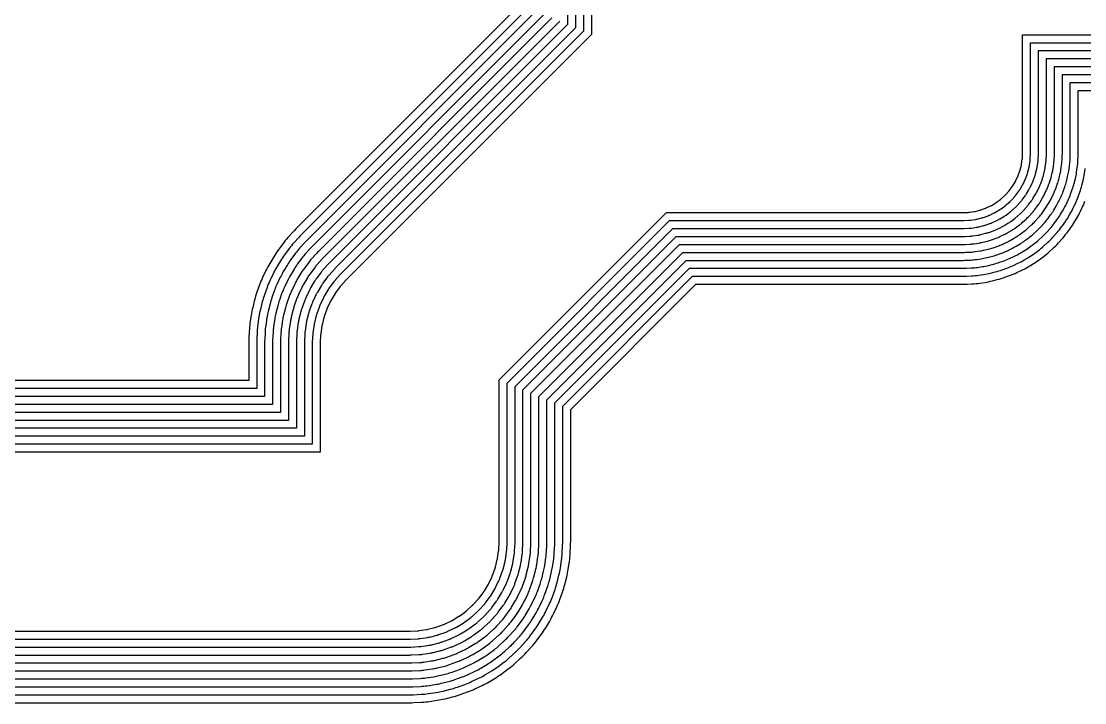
# Model space of a CAD drawing. Header units: metres. Extents: x 1.4 to 44.2, y 0.1 to 33.9.
# Drawn here: x 12.07 to 17.42, y 0.21 to 3.64 of the extents above; entities that cross this region are included whole.
import ezdxf

# ---------------------------------------------------------------- set-up
doc = ezdxf.new("R2010")
doc.units = ezdxf.units.M

msp = doc.modelspace()

# ---------------------------------------------------------------- linework, layer by layer
for points in [[(14.94, 4.4733), (14.94, 3.5767), (13.7067, 2.3434), (13.7058, 2.3425), (13.705, 2.3416), (13.6786, 2.3125), (13.6778, 2.3116), (13.677, 2.3106), (13.6762, 2.3097), (13.6755, 2.3087), (13.6521, 2.2771), (13.6514, 2.2761), (13.6507, 2.2751), (13.65, 2.2741), (13.6494, 2.2731), (13.6292, 2.2394), (13.6286, 2.2383), (13.628, 2.2372), (13.6274, 2.2361), (13.6269, 2.235), (13.6101, 2.1995), (13.6096, 2.1984), (13.6091, 2.1973), (13.6086, 2.1962), (13.6082, 2.195), (13.595, 2.158), (13.5946, 2.1569), (13.5942, 2.1557), (13.5939, 2.1545), (13.5935, 2.1533), (13.584, 2.1152), (13.5837, 2.114), (13.5835, 2.1128), (13.5832, 2.1116), (13.583, 2.1104), (13.5773, 2.0716), (13.5771, 2.0704), (13.577, 2.0691), (13.5769, 2.0679), (13.5768, 2.0667), (13.5749, 2.0275), (13.5748, 2.0262), (13.5748, 2.025), (13.5748, 1.4752), (7.2115, 1.4752)], [(14.9, 4.4568), (14.9, 3.5933), (13.6784, 2.3716), (13.6768, 2.3701), (13.6753, 2.3684), (13.649, 2.3393), (13.6475, 2.3377), (13.6461, 2.336), (13.6447, 2.3343), (13.6434, 2.3325), (13.62, 2.301), (13.6187, 2.2992), (13.6174, 2.2974), (13.6162, 2.2955), (13.6151, 2.2936), (13.5949, 2.2599), (13.5938, 2.258), (13.5927, 2.2561), (13.5917, 2.2541), (13.5907, 2.2521), (13.5739, 2.2166), (13.573, 2.2146), (13.5721, 2.2126), (13.5713, 2.2106), (13.5705, 2.2085), (13.5573, 2.1715), (13.5566, 2.1694), (13.5559, 2.1673), (13.5553, 2.1652), (13.5547, 2.1631), (13.5452, 2.125), (13.5447, 2.1228), (13.5442, 2.1206), (13.5438, 2.1185), (13.5435, 2.1163), (13.5377, 2.0774), (13.5374, 2.0753), (13.5372, 2.0731), (13.537, 2.0709), (13.5368, 2.0687), (13.5349, 2.0294), (13.5348, 2.0272), (13.5348, 2.025), (13.5348, 1.5152), (7.2281, 1.5152)], [(14.86, 4.4402), (14.86, 3.6098), (13.6501, 2.3999), (13.6479, 2.3976), (13.6457, 2.3953), (13.6193, 2.3662), (13.6172, 2.3638), (13.6152, 2.3614), (13.6132, 2.3589), (13.6112, 2.3563), (13.5878, 2.3248), (13.586, 2.3222), (13.5842, 2.3196), (13.5824, 2.3169), (13.5808, 2.3142), (13.5606, 2.2805), (13.559, 2.2777), (13.5574, 2.2749), (13.5559, 2.2721), (13.5545, 2.2692), (13.5378, 2.2337), (13.5364, 2.2308), (13.5352, 2.2279), (13.534, 2.2249), (13.5329, 2.222), (13.5196, 2.185), (13.5186, 2.182), (13.5176, 2.1789), (13.5168, 2.1759), (13.5159, 2.1728), (13.5064, 2.1347), (13.5057, 2.1316), (13.505, 2.1284), (13.5044, 2.1253), (13.5039, 2.1222), (13.4981, 2.0833), (13.4977, 2.0802), (13.4974, 2.077), (13.4971, 2.0738), (13.4969, 2.0706), (13.495, 2.0314), (13.4949, 2.0282), (13.4948, 2.025), (13.4948, 1.5552), (7.2446, 1.5552)], [(14.82, 4.4236), (14.82, 3.6264), (13.6218, 2.4282), (13.6189, 2.4252), (13.6161, 2.4222), (13.5897, 2.3931), (13.5869, 2.3899), (13.5842, 2.3867), (13.5816, 2.3835), (13.5791, 2.3802), (13.5557, 2.3486), (13.5533, 2.3452), (13.5509, 2.3418), (13.5486, 2.3383), (13.5464, 2.3347), (13.5263, 2.3011), (13.5242, 2.2975), (13.5221, 2.2938), (13.5202, 2.2901), (13.5184, 2.2863), (13.5016, 2.2508), (13.4999, 2.2471), (13.4982, 2.2432), (13.4967, 2.2393), (13.4952, 2.2354), (13.482, 2.1985), (13.4806, 2.1945), (13.4794, 2.1905), (13.4782, 2.1865), (13.4771, 2.1825), (13.4676, 2.1444), (13.4666, 2.1403), (13.4658, 2.1363), (13.465, 2.1322), (13.4643, 2.128), (13.4586, 2.0892), (13.458, 2.085), (13.4576, 2.0809), (13.4572, 2.0767), (13.4569, 2.0726), (13.455, 2.0334), (13.4549, 2.0292), (13.4548, 2.025), (13.4548, 1.5952), (7.2612, 1.5952)], [(14.62, 3.7092), (13.4804, 2.5696), (13.4741, 2.5631), (13.4679, 2.5565), (13.4415, 2.5274), (13.4355, 2.5206), (13.4296, 2.5136), (13.424, 2.5065), (13.4185, 2.4993), (13.3951, 2.4678), (13.3898, 2.4604), (13.3846, 2.4529), (13.3797, 2.4453), (13.3749, 2.4376), (13.3547, 2.4039), (13.3501, 2.396), (13.3458, 2.3881), (13.3416, 2.38), (13.3376, 2.3719), (13.3208, 2.3364), (13.317, 2.3281), (13.3134, 2.3198), (13.3101, 2.3113), (13.3069, 2.3028), (13.2937, 2.2658), (13.2907, 2.2572), (13.288, 2.2486), (13.2854, 2.2399), (13.2831, 2.2311), (13.2736, 2.193), (13.2715, 2.1842), (13.2696, 2.1753), (13.2679, 2.1663), (13.2665, 2.1574), (13.2607, 2.1185), (13.2595, 2.1095), (13.2585, 2.1005), (13.2577, 2.0915), (13.2572, 2.0824), (13.2553, 2.0432), (13.2549, 2.0341), (13.2548, 2.025), (13.2548, 1.7952), (7.344, 1.7952)], [(14.58, 3.7258), (13.4521, 2.5979), (13.4451, 2.5907), (13.4382, 2.5833), (13.4119, 2.5542), (13.4052, 2.5467), (13.3987, 2.539), (13.3924, 2.5311), (13.3863, 2.5231), (13.3629, 2.4916), (13.357, 2.4834), (13.3514, 2.4751), (13.3459, 2.4667), (13.3406, 2.4581), (13.3204, 2.4244), (13.3153, 2.4158), (13.3105, 2.4069), (13.3058, 2.398), (13.3014, 2.389), (13.2846, 2.3535), (13.2804, 2.3443), (13.2765, 2.3351), (13.2727, 2.3257), (13.2692, 2.3163), (13.256, 2.2793), (13.2527, 2.2698), (13.2497, 2.2602), (13.2469, 2.2505), (13.2443, 2.2408), (13.2348, 2.2027), (13.2325, 2.1929), (13.2304, 2.1831), (13.2285, 2.1732), (13.2269, 2.1632), (13.2212, 2.1244), (13.2198, 2.1144), (13.2187, 2.1044), (13.2179, 2.0944), (13.2172, 2.0844), (13.2153, 2.0451), (13.2149, 2.0351), (13.2148, 2.025), (13.2148, 1.8352), (7.3606, 1.8352)], [(14.78, 3.643), (13.5935, 2.4565), (13.5899, 2.4528), (13.5864, 2.449), (13.5601, 2.4199), (13.5566, 2.4161), (13.5533, 2.4121), (13.5501, 2.4081), (13.547, 2.404), (13.5236, 2.3724), (13.5206, 2.3683), (13.5176, 2.364), (13.5148, 2.3597), (13.5121, 2.3553), (13.4919, 2.3216), (13.4893, 2.3172), (13.4869, 2.3127), (13.4845, 2.3081), (13.4822, 2.3035), (13.4654, 2.2679), (13.4633, 2.2633), (13.4613, 2.2585), (13.4593, 2.2537), (13.4576, 2.2489), (13.4443, 2.2119), (13.4426, 2.2071), (13.4411, 2.2021), (13.4397, 2.1972), (13.4383, 2.1922), (13.4288, 2.1541), (13.4276, 2.1491), (13.4265, 2.1441), (13.4256, 2.139), (13.4248, 2.1339), (13.419, 2.0951), (13.4183, 2.0899), (13.4178, 2.0848), (13.4173, 2.0797), (13.417, 2.0745), (13.4151, 2.0353), (13.4149, 2.0302), (13.4148, 2.025), (13.4148, 1.6352), (7.2778, 1.6352)], [(14.74, 3.6595), (13.5653, 2.4848), (13.561, 2.4804), (13.5568, 2.4759), (13.5304, 2.4468), (13.5264, 2.4422), (13.5224, 2.4375), (13.5186, 2.4327), (13.5149, 2.4278), (13.4915, 2.3963), (13.4879, 2.3913), (13.4844, 2.3862), (13.481, 2.3811), (13.4778, 2.3759), (13.4576, 2.3422), (13.4545, 2.3369), (13.4516, 2.3315), (13.4488, 2.3261), (13.4461, 2.3206), (13.4293, 2.2851), (13.4267, 2.2795), (13.4243, 2.2738), (13.422, 2.2681), (13.4199, 2.2624), (13.4067, 2.2254), (13.4047, 2.2196), (13.4028, 2.2138), (13.4011, 2.2079), (13.3995, 2.2019), (13.39, 2.1638), (13.3886, 2.1579), (13.3873, 2.1519), (13.3862, 2.1458), (13.3852, 2.1398), (13.3794, 2.1009), (13.3786, 2.0948), (13.3779, 2.0887), (13.3774, 2.0826), (13.377, 2.0765), (13.3751, 2.0373), (13.3749, 2.0311), (13.3748, 2.025), (13.3748, 1.6752), (7.2943, 1.6752)], [(14.7, 3.6761), (13.537, 2.5131), (13.532, 2.508), (13.5272, 2.5027), (13.5008, 2.4736), (13.4961, 2.4683), (13.4915, 2.4629), (13.487, 2.4573), (13.4827, 2.4516), (13.4593, 2.4201), (13.4552, 2.4143), (13.4511, 2.4085), (13.4473, 2.4025), (13.4435, 2.3964), (13.4233, 2.3628), (13.4197, 2.3566), (13.4163, 2.3504), (13.413, 2.3441), (13.4099, 2.3377), (13.3931, 2.3022), (13.3902, 2.2957), (13.3874, 2.2891), (13.3847, 2.2825), (13.3822, 2.2759), (13.369, 2.2389), (13.3667, 2.2322), (13.3645, 2.2254), (13.3625, 2.2185), (13.3607, 2.2116), (13.3512, 2.1736), (13.3495, 2.1666), (13.3481, 2.1597), (13.3468, 2.1527), (13.3456, 2.1456), (13.3399, 2.1068), (13.3389, 2.0997), (13.3381, 2.0927), (13.3375, 2.0856), (13.3371, 2.0785), (13.3352, 2.0392), (13.3349, 2.0321), (13.3348, 2.025), (13.3348, 1.7152), (7.3109, 1.7152)], [(14.66, 3.6927), (13.5087, 2.5413), (13.503, 2.5355), (13.4975, 2.5296), (13.4711, 2.5005), (13.4658, 2.4944), (13.4606, 2.4882), (13.4555, 2.4819), (13.4506, 2.4755), (13.4272, 2.4439), (13.4225, 2.4374), (13.4179, 2.4307), (13.4135, 2.4239), (13.4092, 2.417), (13.389, 2.3833), (13.3849, 2.3763), (13.381, 2.3692), (13.3773, 2.362), (13.3738, 2.3548), (13.357, 2.3193), (13.3536, 2.3119), (13.3504, 2.3044), (13.3474, 2.2969), (13.3446, 2.2893), (13.3313, 2.2524), (13.3287, 2.2447), (13.3263, 2.237), (13.324, 2.2292), (13.3219, 2.2214), (13.3124, 2.1833), (13.3105, 2.1754), (13.3088, 2.1675), (13.3074, 2.1595), (13.3061, 2.1515), (13.3003, 2.1127), (13.2992, 2.1046), (13.2983, 2.0966), (13.2976, 2.0885), (13.2971, 2.0804), (13.2952, 2.0412), (13.2949, 2.0331), (13.2948, 2.025), (13.2948, 1.7552), (7.3275, 1.7552)], [(7.025, 0.5748), (14.025, 0.5748), (14.0262, 0.5748), (14.0275, 0.5749), (14.0667, 0.5768), (14.0679, 0.5769), (14.0691, 0.577), (14.0704, 0.5771), (14.0716, 0.5773), (14.1104, 0.583), (14.1116, 0.5832), (14.1128, 0.5835), (14.114, 0.5837), (14.1152, 0.584), (14.1533, 0.5935), (14.1545, 0.5939), (14.1557, 0.5942), (14.1569, 0.5946), (14.158, 0.595), (14.195, 0.6082), (14.1962, 0.6086), (14.1973, 0.6091), (14.1984, 0.6096), (14.1995, 0.6101), (14.235, 0.6269), (14.2361, 0.6274), (14.2372, 0.628), (14.2383, 0.6286), (14.2394, 0.6292), (14.2731, 0.6494), (14.2741, 0.65), (14.2751, 0.6507), (14.2761, 0.6514), (14.2771, 0.6521), (14.3087, 0.6755), (14.3097, 0.6762), (14.3106, 0.677), (14.3116, 0.6778), (14.3125, 0.6786), (14.3416, 0.705), (14.3425, 0.7058), (14.3434, 0.7067), (14.3442, 0.7076), (14.345, 0.7085), (14.3714, 0.7376), (14.3722, 0.7385), (14.373, 0.7394), (14.3738, 0.7404), (14.3745, 0.7413), (14.3979, 0.7729), (14.3986, 0.7739), (14.3993, 0.7749), (14.4, 0.7759), (14.4007, 0.777), (14.4208, 0.8107), (14.4215, 0.8117), (14.4221, 0.8128), (14.4226, 0.8139), (14.4232, 0.815), (14.4399, 0.8505), (14.4405, 0.8516), (14.4409, 0.8527), (14.4414, 0.8539), (14.4418, 0.855), (14.4551, 0.892), (14.4555, 0.8932), (14.4558, 0.8943), (14.4562, 0.8955), (14.4565, 0.8967), (14.466, 0.9348), (14.4663, 0.936), (14.4666, 0.9372), (14.4668, 0.9384), (14.467, 0.9396), (14.4727, 0.9784), (14.4729, 0.9797), (14.473, 0.9809), (14.4731, 0.9821), (14.4732, 0.9833), (14.4752, 1.0226), (14.4752, 1.0238), (14.4752, 1.025), (14.4752, 1.8385), (15.3167, 2.68), (16.81, 2.68), (16.8112, 2.68), (16.8125, 2.6801), (16.837, 2.6813), (16.8382, 2.6814), (16.8394, 2.6815), (16.8406, 2.6816), (16.8419, 2.6818), (16.8661, 2.6854), (16.8673, 2.6856), (16.8685, 2.6858), (16.8697, 2.686), (16.8709, 2.6863), (16.8947, 2.6923), (16.8959, 2.6926), (16.8971, 2.6929), (16.8983, 2.6933), (16.8994, 2.6937), (16.9225, 2.702), (16.9237, 2.7024), (16.9248, 2.7028), (16.9259, 2.7033), (16.9271, 2.7038), (16.9492, 2.7143), (16.9503, 2.7149), (16.9514, 2.7154), (16.9525, 2.716), (16.9536, 2.7166), (16.9746, 2.7293), (16.9757, 2.7299), (16.9767, 2.7306), (16.9777, 2.7313), (16.9787, 2.732), (16.9984, 2.7466), (16.9994, 2.7473), (17.0003, 2.7481), (17.0013, 2.7489), (17.0022, 2.7497), (17.0204, 2.7662), (17.0213, 2.767), (17.0221, 2.7679), (17.023, 2.7688), (17.0238, 2.7697), (17.0403, 2.7878), (17.0411, 2.7888), (17.0419, 2.7897), (17.0427, 2.7907), (17.0434, 2.7916), (17.058, 2.8113), (17.0588, 2.8123), (17.0595, 2.8133), (17.0601, 2.8144), (17.0608, 2.8154), (17.0734, 2.8365), (17.074, 2.8375), (17.0746, 2.8386), (17.0752, 2.8397), (17.0757, 2.8408), (17.0862, 2.863), (17.0867, 2.8641), (17.0872, 2.8652), (17.0876, 2.8663), (17.0881, 2.8675), (17.0963, 2.8906), (17.0967, 2.8918), (17.0971, 2.8929), (17.0974, 2.8941), (17.0977, 2.8953), (17.1037, 2.9191), (17.104, 2.9203), (17.1042, 2.9215), (17.1045, 2.9227), (17.1047, 2.9239), (17.1083, 2.9482), (17.1084, 2.9494), (17.1086, 2.9506), (17.1087, 2.9518), (17.1087, 2.9531), (17.11, 2.9776), (17.11, 2.9788), (17.11, 2.98), (17.11, 3.5748), (19.68, 3.5748)], [(7.025, 0.5348), (14.025, 0.5348), (14.0272, 0.5348), (14.0294, 0.5349), (14.0687, 0.5368), (14.0709, 0.537), (14.0731, 0.5372), (14.0753, 0.5374), (14.0774, 0.5377), (14.1163, 0.5435), (14.1185, 0.5438), (14.1206, 0.5442), (14.1228, 0.5447), (14.125, 0.5452), (14.1631, 0.5547), (14.1652, 0.5553), (14.1673, 0.5559), (14.1694, 0.5566), (14.1715, 0.5573), (14.2085, 0.5705), (14.2106, 0.5713), (14.2126, 0.5721), (14.2146, 0.573), (14.2166, 0.5739), (14.2521, 0.5907), (14.2541, 0.5917), (14.2561, 0.5927), (14.258, 0.5938), (14.2599, 0.5949), (14.2936, 0.6151), (14.2955, 0.6162), (14.2974, 0.6174), (14.2992, 0.6187), (14.301, 0.62), (14.3325, 0.6434), (14.3343, 0.6447), (14.336, 0.6461), (14.3377, 0.6475), (14.3393, 0.649), (14.3684, 0.6753), (14.3701, 0.6768), (14.3716, 0.6784), (14.3732, 0.68), (14.3747, 0.6816), (14.4011, 0.7107), (14.4025, 0.7123), (14.4039, 0.714), (14.4053, 0.7158), (14.4067, 0.7175), (14.4301, 0.7491), (14.4313, 0.7509), (14.4326, 0.7527), (14.4338, 0.7545), (14.435, 0.7564), (14.4552, 0.7901), (14.4563, 0.792), (14.4573, 0.7939), (14.4583, 0.7959), (14.4593, 0.7979), (14.4761, 0.8334), (14.477, 0.8354), (14.4779, 0.8374), (14.4787, 0.8395), (14.4795, 0.8415), (14.4927, 0.8785), (14.4934, 0.8806), (14.4941, 0.8827), (14.4947, 0.8848), (14.4953, 0.887), (14.5048, 0.9251), (14.5053, 0.9272), (14.5058, 0.9294), (14.5062, 0.9316), (14.5065, 0.9337), (14.5123, 0.9726), (14.5126, 0.9748), (14.5129, 0.977), (14.513, 0.9792), (14.5132, 0.9814), (14.5151, 1.0206), (14.5152, 1.0228), (14.5152, 1.025), (14.5152, 1.822), (15.3333, 2.64), (16.81, 2.64), (16.8122, 2.64), (16.8144, 2.6401), (16.8389, 2.6413), (16.8411, 2.6415), (16.8433, 2.6416), (16.8455, 2.6419), (16.8477, 2.6422), (16.872, 2.6458), (16.8742, 2.6461), (16.8763, 2.6465), (16.8785, 2.647), (16.8807, 2.6475), (16.9045, 2.6535), (16.9066, 2.654), (16.9087, 2.6547), (16.9108, 2.6553), (16.9129, 2.656), (16.936, 2.6643), (16.9381, 2.6651), (16.9401, 2.6659), (16.9422, 2.6668), (16.9442, 2.6677), (16.9663, 2.6782), (16.9683, 2.6791), (16.9703, 2.6802), (16.9722, 2.6812), (16.9741, 2.6823), (16.9952, 2.6949), (16.9971, 2.6961), (16.9989, 2.6973), (17.0007, 2.6986), (17.0025, 2.6999), (17.0222, 2.7145), (17.024, 2.7158), (17.0257, 2.7172), (17.0274, 2.7186), (17.0291, 2.7201), (17.0472, 2.7366), (17.0488, 2.7381), (17.0504, 2.7396), (17.052, 2.7412), (17.0535, 2.7428), (17.07, 2.761), (17.0714, 2.7626), (17.0728, 2.7643), (17.0742, 2.766), (17.0756, 2.7678), (17.0902, 2.7875), (17.0915, 2.7893), (17.0927, 2.7911), (17.0939, 2.793), (17.0951, 2.7949), (17.1077, 2.8159), (17.1088, 2.8178), (17.1099, 2.8197), (17.1109, 2.8217), (17.1119, 2.8237), (17.1223, 2.8459), (17.1233, 2.8479), (17.1241, 2.8499), (17.125, 2.852), (17.1257, 2.854), (17.134, 2.8771), (17.1347, 2.8792), (17.1354, 2.8813), (17.136, 2.8834), (17.1366, 2.8856), (17.1425, 2.9094), (17.143, 2.9115), (17.1435, 2.9137), (17.1439, 2.9159), (17.1442, 2.918), (17.1478, 2.9423), (17.1481, 2.9445), (17.1484, 2.9467), (17.1486, 2.9489), (17.1487, 2.9511), (17.1499, 2.9756), (17.15, 2.9778), (17.15, 2.98), (17.15, 3.5348), (19.64, 3.5348)], [(7.025, 0.4948), (14.025, 0.4948), (14.0282, 0.4949), (14.0314, 0.495), (14.0706, 0.4969), (14.0738, 0.4971), (14.077, 0.4974), (14.0802, 0.4977), (14.0833, 0.4981), (14.1222, 0.5039), (14.1253, 0.5044), (14.1284, 0.505), (14.1316, 0.5057), (14.1347, 0.5064), (14.1728, 0.5159), (14.1759, 0.5168), (14.1789, 0.5176), (14.182, 0.5186), (14.185, 0.5196), (14.222, 0.5329), (14.2249, 0.534), (14.2279, 0.5352), (14.2308, 0.5364), (14.2337, 0.5378), (14.2692, 0.5545), (14.2721, 0.5559), (14.2749, 0.5574), (14.2777, 0.559), (14.2805, 0.5606), (14.3142, 0.5808), (14.3169, 0.5824), (14.3196, 0.5842), (14.3222, 0.586), (14.3248, 0.5878), (14.3563, 0.6112), (14.3589, 0.6132), (14.3614, 0.6152), (14.3638, 0.6172), (14.3662, 0.6193), (14.3953, 0.6457), (14.3976, 0.6479), (14.3999, 0.6501), (14.4021, 0.6524), (14.4043, 0.6547), (14.4307, 0.6838), (14.4328, 0.6862), (14.4349, 0.6887), (14.4369, 0.6911), (14.4388, 0.6937), (14.4622, 0.7252), (14.4641, 0.7278), (14.4659, 0.7304), (14.4676, 0.7331), (14.4693, 0.7358), (14.4895, 0.7695), (14.4911, 0.7723), (14.4926, 0.7751), (14.4941, 0.7779), (14.4955, 0.7808), (14.5123, 0.8163), (14.5136, 0.8192), (14.5149, 0.8221), (14.516, 0.8251), (14.5171, 0.8281), (14.5304, 0.865), (14.5314, 0.8681), (14.5324, 0.8711), (14.5333, 0.8742), (14.5341, 0.8773), (14.5436, 0.9153), (14.5444, 0.9185), (14.545, 0.9216), (14.5456, 0.9247), (14.5461, 0.9279), (14.5519, 0.9667), (14.5523, 0.9699), (14.5527, 0.973), (14.5529, 0.9762), (14.5531, 0.9794), (14.5551, 1.0186), (14.5552, 1.0218), (14.5552, 1.025), (14.5552, 1.8054), (15.3498, 2.6), (16.81, 2.6), (16.8132, 2.6001), (16.8164, 2.6002), (16.8409, 2.6014), (16.8441, 2.6016), (16.8473, 2.6018), (16.8504, 2.6022), (16.8536, 2.6026), (16.8779, 2.6062), (16.881, 2.6067), (16.8841, 2.6073), (16.8873, 2.608), (16.8904, 2.6087), (16.9142, 2.6147), (16.9173, 2.6155), (16.9203, 2.6164), (16.9234, 2.6173), (16.9264, 2.6184), (16.9495, 2.6266), (16.9525, 2.6278), (16.9554, 2.6289), (16.9584, 2.6302), (16.9613, 2.6315), (16.9834, 2.642), (16.9863, 2.6434), (16.9891, 2.6449), (16.9919, 2.6464), (16.9947, 2.648), (17.0157, 2.6606), (17.0185, 2.6623), (17.0211, 2.6641), (17.0238, 2.6659), (17.0263, 2.6677), (17.0461, 2.6823), (17.0486, 2.6843), (17.0511, 2.6863), (17.0535, 2.6883), (17.0559, 2.6904), (17.0741, 2.7069), (17.0764, 2.7091), (17.0787, 2.7113), (17.0809, 2.7136), (17.0831, 2.7159), (17.0996, 2.7341), (17.1017, 2.7365), (17.1038, 2.7389), (17.1057, 2.7414), (17.1077, 2.744), (17.1223, 2.7637), (17.1242, 2.7663), (17.126, 2.7689), (17.1277, 2.7716), (17.1294, 2.7743), (17.142, 2.7953), (17.1436, 2.7981), (17.1451, 2.8009), (17.1466, 2.8037), (17.148, 2.8066), (17.1585, 2.8288), (17.1598, 2.8317), (17.1611, 2.8346), (17.1623, 2.8376), (17.1634, 2.8405), (17.1716, 2.8636), (17.1727, 2.8667), (17.1736, 2.8697), (17.1745, 2.8728), (17.1754, 2.8759), (17.1813, 2.8997), (17.182, 2.9028), (17.1827, 2.9059), (17.1833, 2.909), (17.1838, 2.9122), (17.1874, 2.9364), (17.1878, 2.9396), (17.1882, 2.9428), (17.1885, 2.9459), (17.1887, 2.9491), (17.1899, 2.9736), (17.19, 2.9768), (17.19, 2.98), (17.19, 3.4948), (19.6, 3.4948)], [(7.025, 0.4548), (14.025, 0.4548), (14.0292, 0.4549), (14.0334, 0.455), (14.0726, 0.4569), (14.0767, 0.4572), (14.0809, 0.4576), (14.085, 0.458), (14.0892, 0.4586), (14.128, 0.4643), (14.1322, 0.465), (14.1363, 0.4658), (14.1403, 0.4666), (14.1444, 0.4676), (14.1825, 0.4771), (14.1865, 0.4782), (14.1905, 0.4794), (14.1945, 0.4806), (14.1985, 0.482), (14.2354, 0.4952), (14.2393, 0.4967), (14.2432, 0.4982), (14.2471, 0.4999), (14.2508, 0.5016), (14.2863, 0.5184), (14.2901, 0.5202), (14.2938, 0.5221), (14.2975, 0.5242), (14.3011, 0.5263), (14.3347, 0.5464), (14.3383, 0.5486), (14.3418, 0.5509), (14.3452, 0.5533), (14.3486, 0.5557), (14.3802, 0.5791), (14.3835, 0.5816), (14.3867, 0.5842), (14.3899, 0.5869), (14.3931, 0.5897), (14.4222, 0.6161), (14.4252, 0.6189), (14.4282, 0.6218), (14.4311, 0.6248), (14.434, 0.6279), (14.4603, 0.657), (14.4631, 0.6601), (14.4658, 0.6633), (14.4684, 0.6665), (14.4709, 0.6699), (14.4943, 0.7014), (14.4968, 0.7048), (14.4991, 0.7082), (14.5014, 0.7117), (14.5036, 0.7153), (14.5238, 0.749), (14.5259, 0.7526), (14.5279, 0.7562), (14.5298, 0.7599), (14.5316, 0.7637), (14.5484, 0.7992), (14.5502, 0.803), (14.5518, 0.8068), (14.5534, 0.8107), (14.5548, 0.8146), (14.568, 0.8516), (14.5694, 0.8555), (14.5707, 0.8595), (14.5718, 0.8635), (14.5729, 0.8675), (14.5824, 0.9056), (14.5834, 0.9097), (14.5843, 0.9138), (14.585, 0.9179), (14.5857, 0.922), (14.5914, 0.9608), (14.592, 0.965), (14.5925, 0.9691), (14.5928, 0.9733), (14.5931, 0.9774), (14.595, 1.0167), (14.5952, 1.0208), (14.5952, 1.025), (14.5952, 1.7888), (15.3664, 2.56), (16.81, 2.56), (16.8142, 2.5601), (16.8184, 2.5602), (16.8429, 2.5614), (16.847, 2.5617), (16.8512, 2.562), (16.8553, 2.5625), (16.8595, 2.5631), (16.8837, 2.5667), (16.8878, 2.5673), (16.892, 2.5681), (16.896, 2.5689), (16.9001, 2.5699), (16.9239, 2.5759), (16.9279, 2.5769), (16.9319, 2.5781), (16.9359, 2.5794), (16.9399, 2.5807), (16.963, 2.589), (16.9669, 2.5904), (16.9707, 2.592), (16.9746, 2.5936), (16.9784, 2.5954), (17.0005, 2.6059), (17.0043, 2.6077), (17.008, 2.6096), (17.0117, 2.6116), (17.0153, 2.6137), (17.0363, 2.6263), (17.0399, 2.6285), (17.0434, 2.6308), (17.0468, 2.6332), (17.0502, 2.6356), (17.0699, 2.6502), (17.0732, 2.6527), (17.0765, 2.6553), (17.0797, 2.658), (17.0828, 2.6608), (17.101, 2.6773), (17.104, 2.6801), (17.107, 2.683), (17.1099, 2.686), (17.1128, 2.6891), (17.1292, 2.7072), (17.132, 2.7104), (17.1347, 2.7136), (17.1373, 2.7168), (17.1398, 2.7201), (17.1544, 2.7399), (17.1569, 2.7432), (17.1592, 2.7467), (17.1615, 2.7502), (17.1637, 2.7537), (17.1763, 2.7748), (17.1784, 2.7784), (17.1804, 2.782), (17.1823, 2.7857), (17.1842, 2.7895), (17.1947, 2.8117), (17.1964, 2.8155), (17.198, 2.8193), (17.1996, 2.8232), (17.201, 2.8271), (17.2093, 2.8502), (17.2107, 2.8541), (17.2119, 2.8581), (17.2131, 2.8621), (17.2142, 2.8661), (17.2201, 2.8899), (17.2211, 2.894), (17.2219, 2.8981), (17.2227, 2.9022), (17.2234, 2.9063), (17.227, 2.9306), (17.2275, 2.9347), (17.228, 2.9388), (17.2283, 2.943), (17.2286, 2.9472), (17.2298, 2.9717), (17.23, 2.9758), (17.23, 2.98), (17.23, 3.4548), (19.56, 3.4548)], [(7.025, 0.4148), (14.025, 0.4148), (14.0302, 0.4149), (14.0353, 0.4151), (14.0745, 0.417), (14.0797, 0.4173), (14.0848, 0.4178), (14.0899, 0.4183), (14.0951, 0.419), (14.1339, 0.4248), (14.139, 0.4256), (14.1441, 0.4265), (14.1491, 0.4276), (14.1541, 0.4288), (14.1922, 0.4383), (14.1972, 0.4397), (14.2021, 0.4411), (14.2071, 0.4426), (14.2119, 0.4443), (14.2489, 0.4576), (14.2537, 0.4593), (14.2585, 0.4613), (14.2633, 0.4633), (14.2679, 0.4654), (14.3035, 0.4822), (14.3081, 0.4845), (14.3127, 0.4869), (14.3172, 0.4893), (14.3216, 0.4919), (14.3553, 0.5121), (14.3597, 0.5148), (14.364, 0.5176), (14.3683, 0.5206), (14.3724, 0.5236), (14.404, 0.547), (14.4081, 0.5501), (14.4121, 0.5533), (14.4161, 0.5566), (14.4199, 0.5601), (14.449, 0.5864), (14.4528, 0.5899), (14.4565, 0.5935), (14.4601, 0.5972), (14.4636, 0.601), (14.49, 0.6301), (14.4934, 0.634), (14.4967, 0.6379), (14.4999, 0.6419), (14.503, 0.646), (14.5264, 0.6776), (14.5295, 0.6818), (14.5324, 0.686), (14.5352, 0.6903), (14.5379, 0.6947), (14.5581, 0.7284), (14.5607, 0.7329), (14.5632, 0.7374), (14.5655, 0.7419), (14.5678, 0.7466), (14.5846, 0.7821), (14.5867, 0.7868), (14.5888, 0.7915), (14.5907, 0.7963), (14.5925, 0.8011), (14.6057, 0.8381), (14.6074, 0.843), (14.6089, 0.8479), (14.6104, 0.8528), (14.6117, 0.8578), (14.6212, 0.8959), (14.6224, 0.9009), (14.6235, 0.906), (14.6244, 0.911), (14.6252, 0.9161), (14.631, 0.955), (14.6317, 0.9601), (14.6323, 0.9652), (14.6327, 0.9703), (14.633, 0.9755), (14.635, 1.0147), (14.6351, 1.0199), (14.6352, 1.025), (14.6352, 1.7723), (15.383, 2.52), (16.81, 2.52), (16.8152, 2.5201), (16.8203, 2.5203), (16.8448, 2.5215), (16.85, 2.5218), (16.8551, 2.5222), (16.8602, 2.5228), (16.8653, 2.5235), (16.8896, 2.5271), (16.8947, 2.5279), (16.8998, 2.5289), (16.9048, 2.5299), (16.9098, 2.5311), (16.9336, 2.5371), (16.9386, 2.5384), (16.9435, 2.5398), (16.9485, 2.5414), (16.9533, 2.5431), (16.9764, 2.5513), (16.9813, 2.5531), (16.986, 2.555), (16.9908, 2.5571), (16.9955, 2.5592), (17.0176, 2.5697), (17.0223, 2.572), (17.0269, 2.5743), (17.0314, 2.5768), (17.0358, 2.5794), (17.0569, 2.592), (17.0613, 2.5947), (17.0656, 2.5975), (17.0698, 2.6005), (17.074, 2.6035), (17.0937, 2.6181), (17.0978, 2.6212), (17.1018, 2.6244), (17.1058, 2.6277), (17.1096, 2.6312), (17.1278, 2.6476), (17.1316, 2.6511), (17.1353, 2.6547), (17.1389, 2.6584), (17.1424, 2.6622), (17.1589, 2.6804), (17.1623, 2.6842), (17.1656, 2.6882), (17.1688, 2.6922), (17.1719, 2.6963), (17.1866, 2.716), (17.1896, 2.7202), (17.1925, 2.7245), (17.1953, 2.7288), (17.198, 2.7332), (17.2106, 2.7542), (17.2132, 2.7587), (17.2157, 2.7632), (17.2181, 2.7677), (17.2203, 2.7724), (17.2308, 2.7946), (17.233, 2.7992), (17.235, 2.804), (17.2369, 2.8088), (17.2387, 2.8136), (17.247, 2.8367), (17.2486, 2.8416), (17.2502, 2.8465), (17.2516, 2.8514), (17.253, 2.8564), (17.2589, 2.8802), (17.2601, 2.8852), (17.2612, 2.8903), (17.2621, 2.8953), (17.2629, 2.9004), (17.2665, 2.9247), (17.2672, 2.9298), (17.2678, 2.9349), (17.2682, 2.9401), (17.2686, 2.9452), (17.2698, 2.9697), (17.2699, 2.9749), (17.27, 2.98), (17.27, 3.4148), (19.52, 3.4148)], [(7.025, 0.3748), (14.025, 0.3748), (14.0311, 0.3749), (14.0373, 0.3751), (14.0765, 0.377), (14.0826, 0.3774), (14.0887, 0.3779), (14.0948, 0.3786), (14.1009, 0.3794), (14.1398, 0.3852), (14.1458, 0.3862), (14.1519, 0.3873), (14.1579, 0.3886), (14.1638, 0.39), (14.2019, 0.3995), (14.2079, 0.4011), (14.2138, 0.4028), (14.2196, 0.4047), (14.2254, 0.4067), (14.2624, 0.4199), (14.2681, 0.422), (14.2738, 0.4243), (14.2795, 0.4267), (14.2851, 0.4293), (14.3206, 0.4461), (14.3261, 0.4488), (14.3315, 0.4516), (14.3369, 0.4545), (14.3422, 0.4576), (14.3759, 0.4778), (14.3811, 0.481), (14.3862, 0.4844), (14.3913, 0.4879), (14.3963, 0.4915), (14.4278, 0.5149), (14.4327, 0.5186), (14.4375, 0.5224), (14.4422, 0.5264), (14.4468, 0.5304), (14.4759, 0.5568), (14.4804, 0.561), (14.4848, 0.5653), (14.4891, 0.5696), (14.4932, 0.5741), (14.5196, 0.6032), (14.5237, 0.6078), (14.5276, 0.6125), (14.5315, 0.6173), (14.5352, 0.6222), (14.5586, 0.6537), (14.5622, 0.6587), (14.5656, 0.6638), (14.569, 0.6689), (14.5722, 0.6741), (14.5924, 0.7078), (14.5955, 0.7131), (14.5984, 0.7185), (14.6013, 0.724), (14.604, 0.7295), (14.6207, 0.765), (14.6233, 0.7706), (14.6257, 0.7762), (14.628, 0.7819), (14.6301, 0.7876), (14.6434, 0.8246), (14.6454, 0.8304), (14.6472, 0.8363), (14.6489, 0.8422), (14.6505, 0.8481), (14.66, 0.8862), (14.6614, 0.8922), (14.6627, 0.8982), (14.6638, 0.9042), (14.6648, 0.9103), (14.6706, 0.9491), (14.6714, 0.9552), (14.6721, 0.9613), (14.6726, 0.9674), (14.673, 0.9735), (14.6749, 1.0127), (14.6751, 1.0189), (14.6752, 1.025), (14.6752, 1.7557), (15.3995, 2.48), (16.81, 2.48), (16.8161, 2.4801), (16.8223, 2.4803), (16.8468, 2.4815), (16.8529, 2.4819), (16.859, 2.4824), (16.8651, 2.4831), (16.8712, 2.4839), (16.8955, 2.4875), (16.9015, 2.4885), (16.9076, 2.4896), (16.9136, 2.4909), (16.9195, 2.4923), (16.9433, 2.4983), (16.9493, 2.4998), (16.9552, 2.5015), (16.961, 2.5034), (16.9668, 2.5054), (16.9899, 2.5137), (16.9957, 2.5158), (17.0014, 2.5181), (17.007, 2.5205), (17.0126, 2.523), (17.0348, 2.5335), (17.0403, 2.5362), (17.0457, 2.5391), (17.0511, 2.542), (17.0564, 2.5451), (17.0774, 2.5577), (17.0827, 2.5609), (17.0878, 2.5643), (17.0929, 2.5677), (17.0978, 2.5713), (17.1175, 2.586), (17.1224, 2.5897), (17.1272, 2.5935), (17.1319, 2.5975), (17.1365, 2.6015), (17.1547, 2.618), (17.1592, 2.6222), (17.1636, 2.6265), (17.1679, 2.6309), (17.172, 2.6353), (17.1885, 2.6535), (17.1926, 2.6581), (17.1965, 2.6628), (17.2004, 2.6676), (17.2041, 2.6725), (17.2187, 2.6922), (17.2223, 2.6972), (17.2257, 2.7022), (17.2291, 2.7074), (17.2323, 2.7126), (17.2449, 2.7336), (17.248, 2.7389), (17.251, 2.7443), (17.2538, 2.7498), (17.2565, 2.7553), (17.267, 2.7775), (17.2695, 2.783), (17.272, 2.7887), (17.2742, 2.7944), (17.2764, 2.8001), (17.2846, 2.8232), (17.2866, 2.829), (17.2885, 2.8349), (17.2902, 2.8408), (17.2918, 2.8467), (17.2977, 2.8705), (17.2991, 2.8765), (17.3004, 2.8825), (17.3015, 2.8885), (17.3025, 2.8946), (17.3061, 2.9188), (17.3069, 2.9249), (17.3076, 2.931), (17.3081, 2.9371), (17.3085, 2.9432), (17.3097, 2.9677), (17.3099, 2.9739), (17.31, 2.98), (17.31, 3.3748), (19.48, 3.3748)], [(7.025, 0.3348), (14.025, 0.3348), (14.0321, 0.3349), (14.0392, 0.3352), (14.0785, 0.3371), (14.0856, 0.3375), (14.0927, 0.3381), (14.0997, 0.3389), (14.1068, 0.3399), (14.1456, 0.3456), (14.1527, 0.3468), (14.1597, 0.3481), (14.1666, 0.3495), (14.1736, 0.3512), (14.2116, 0.3607), (14.2185, 0.3625), (14.2254, 0.3645), (14.2322, 0.3667), (14.2389, 0.369), (14.2759, 0.3822), (14.2825, 0.3847), (14.2891, 0.3874), (14.2957, 0.3902), (14.3022, 0.3931), (14.3377, 0.4099), (14.3441, 0.413), (14.3504, 0.4163), (14.3566, 0.4197), (14.3628, 0.4233), (14.3964, 0.4435), (14.4025, 0.4473), (14.4085, 0.4511), (14.4143, 0.4552), (14.4201, 0.4593), (14.4516, 0.4827), (14.4573, 0.487), (14.4629, 0.4915), (14.4683, 0.4961), (14.4736, 0.5008), (14.5027, 0.5272), (14.508, 0.532), (14.5131, 0.537), (14.518, 0.5421), (14.5229, 0.5473), (14.5492, 0.5764), (14.554, 0.5817), (14.5585, 0.5872), (14.563, 0.5927), (14.5673, 0.5984), (14.5907, 0.6299), (14.5949, 0.6357), (14.5989, 0.6416), (14.6028, 0.6475), (14.6065, 0.6536), (14.6267, 0.6873), (14.6303, 0.6934), (14.6337, 0.6997), (14.637, 0.706), (14.6401, 0.7124), (14.6569, 0.7479), (14.6599, 0.7543), (14.6627, 0.7609), (14.6653, 0.7675), (14.6678, 0.7742), (14.681, 0.8111), (14.6833, 0.8179), (14.6855, 0.8247), (14.6875, 0.8315), (14.6893, 0.8384), (14.6988, 0.8765), (14.7005, 0.8834), (14.702, 0.8904), (14.7033, 0.8974), (14.7044, 0.9044), (14.7101, 0.9432), (14.7111, 0.9503), (14.7119, 0.9574), (14.7125, 0.9645), (14.7129, 0.9716), (14.7149, 1.0108), (14.7151, 1.0179), (14.7152, 1.025), (14.7152, 1.7391), (15.4161, 2.44), (16.81, 2.44), (16.8171, 2.4401), (16.8242, 2.4404), (16.8487, 2.4416), (16.8559, 2.442), (16.8629, 2.4426), (16.87, 2.4434), (16.8771, 2.4444), (16.9013, 2.448), (16.9084, 2.4491), (16.9154, 2.4504), (16.9223, 2.4519), (16.9292, 2.4535), (16.953, 2.4595), (16.9599, 2.4613), (16.9668, 2.4633), (16.9736, 2.4654), (16.9803, 2.4677), (17.0034, 2.476), (17.0101, 2.4785), (17.0167, 2.4811), (17.0232, 2.4839), (17.0297, 2.4869), (17.0519, 2.4974), (17.0582, 2.5005), (17.0646, 2.5038), (17.0708, 2.5072), (17.077, 2.5108), (17.098, 2.5234), (17.1041, 2.5271), (17.11, 2.531), (17.1159, 2.535), (17.1217, 2.5392), (17.1414, 2.5538), (17.147, 2.5581), (17.1526, 2.5626), (17.158, 2.5672), (17.1634, 2.5719), (17.1815, 2.5884), (17.1868, 2.5932), (17.1918, 2.5982), (17.1968, 2.6033), (17.2017, 2.6085), (17.2181, 2.6267), (17.2229, 2.632), (17.2274, 2.6374), (17.2319, 2.643), (17.2362, 2.6487), (17.2508, 2.6684), (17.255, 2.6741), (17.259, 2.68), (17.2629, 2.686), (17.2666, 2.692), (17.2792, 2.7131), (17.2828, 2.7192), (17.2862, 2.7255), (17.2895, 2.7318), (17.2926, 2.7382), (17.3031, 2.7604), (17.3061, 2.7668), (17.3089, 2.7734), (17.3116, 2.78), (17.314, 2.7866), (17.3223, 2.8097), (17.3246, 2.8165), (17.3268, 2.8233), (17.3287, 2.8301), (17.3306, 2.837), (17.3365, 2.8608), (17.3382, 2.8677), (17.3396, 2.8747), (17.3409, 2.8817), (17.3421, 2.8887), (17.3457, 2.913), (17.3466, 2.92), (17.3474, 2.9271), (17.348, 2.9342), (17.3485, 2.9413), (17.3497, 2.9658), (17.3499, 2.9729), (17.35, 2.98), (17.35, 3.3348), (19.44, 3.3348)], [(7.025, 0.2948), (14.025, 0.2948), (14.0331, 0.2949), (14.0412, 0.2952), (14.0804, 0.2971), (14.0885, 0.2976), (14.0966, 0.2983), (14.1046, 0.2992), (14.1127, 0.3003), (14.1515, 0.3061), (14.1595, 0.3074), (14.1675, 0.3088), (14.1754, 0.3105), (14.1833, 0.3124), (14.2214, 0.3219), (14.2292, 0.324), (14.237, 0.3263), (14.2447, 0.3287), (14.2524, 0.3313), (14.2893, 0.3446), (14.2969, 0.3474), (14.3044, 0.3504), (14.3119, 0.3536), (14.3193, 0.357), (14.3548, 0.3738), (14.362, 0.3773), (14.3692, 0.381), (14.3763, 0.3849), (14.3833, 0.389), (14.417, 0.4092), (14.4239, 0.4135), (14.4307, 0.4179), (14.4374, 0.4225), (14.4439, 0.4272), (14.4755, 0.4506), (14.4819, 0.4555), (14.4882, 0.4606), (14.4944, 0.4658), (14.5005, 0.4711), (14.5296, 0.4975), (14.5355, 0.503), (14.5413, 0.5087), (14.547, 0.5145), (14.5525, 0.5204), (14.5789, 0.5495), (14.5843, 0.5556), (14.5895, 0.5618), (14.5945, 0.5681), (14.5994, 0.5745), (14.6228, 0.6061), (14.6276, 0.6127), (14.6322, 0.6193), (14.6366, 0.6261), (14.6408, 0.633), (14.661, 0.6667), (14.6651, 0.6737), (14.669, 0.6808), (14.6727, 0.688), (14.6763, 0.6953), (14.6931, 0.7308), (14.6964, 0.7381), (14.6996, 0.7456), (14.7026, 0.7531), (14.7055, 0.7607), (14.7187, 0.7977), (14.7213, 0.8053), (14.7238, 0.813), (14.726, 0.8208), (14.7281, 0.8287), (14.7376, 0.8668), (14.7395, 0.8746), (14.7412, 0.8826), (14.7427, 0.8905), (14.744, 0.8985), (14.7497, 0.9374), (14.7508, 0.9454), (14.7517, 0.9534), (14.7524, 0.9615), (14.7529, 0.9696), (14.7548, 1.0088), (14.7551, 1.0169), (14.7552, 1.025), (14.7552, 1.7226), (15.4327, 2.4), (16.81, 2.4), (16.8181, 2.4001), (16.8262, 2.4004), (16.8507, 2.4016), (16.8588, 2.4021), (16.8669, 2.4028), (16.8749, 2.4037), (16.8829, 2.4048), (16.9072, 2.4084), (16.9152, 2.4097), (16.9232, 2.4112), (16.9311, 2.4128), (16.939, 2.4147), (16.9628, 2.4207), (16.9706, 2.4227), (16.9784, 2.425), (16.9861, 2.4274), (16.9938, 2.4301), (17.0169, 2.4383), (17.0244, 2.4412), (17.032, 2.4442), (17.0394, 2.4474), (17.0468, 2.4507), (17.069, 2.4612), (17.0762, 2.4648), (17.0834, 2.4685), (17.0905, 2.4724), (17.0975, 2.4765), (17.1186, 2.4891), (17.1255, 2.4933), (17.1322, 2.4978), (17.1389, 2.5023), (17.1455, 2.5071), (17.1652, 2.5217), (17.1716, 2.5266), (17.178, 2.5317), (17.1842, 2.5369), (17.1902, 2.5422), (17.2084, 2.5587), (17.2143, 2.5642), (17.2201, 2.5699), (17.2258, 2.5757), (17.2313, 2.5816), (17.2478, 2.5998), (17.2531, 2.6059), (17.2584, 2.6121), (17.2634, 2.6184), (17.2683, 2.6248), (17.2829, 2.6445), (17.2877, 2.6511), (17.2923, 2.6578), (17.2967, 2.6646), (17.3009, 2.6715), (17.3135, 2.6925), (17.3176, 2.6995), (17.3215, 2.7066), (17.3253, 2.7138), (17.3288, 2.7211), (17.3393, 2.7432), (17.3427, 2.7506), (17.3459, 2.7581), (17.3489, 2.7656), (17.3517, 2.7732), (17.36, 2.7963), (17.3626, 2.8039), (17.365, 2.8116), (17.3673, 2.8194), (17.3694, 2.8273), (17.3753, 2.8511), (17.3772, 2.8589), (17.3789, 2.8669), (17.3804, 2.8748), (17.3816, 2.8828), (17.3852, 2.9071), (17.3863, 2.9151), (17.3872, 2.9232), (17.3879, 2.9312), (17.3884, 2.9393), (17.3896, 2.9638), (17.3899, 2.9719), (17.39, 2.98), (17.39, 3.2948), (19.4, 3.2948)], [(7.025, 0.2548), (14.025, 0.2548), (14.0341, 0.2549), (14.0432, 0.2553), (14.0824, 0.2572), (14.0915, 0.2577), (14.1005, 0.2585), (14.1095, 0.2595), (14.1185, 0.2607), (14.1574, 0.2665), (14.1663, 0.2679), (14.1753, 0.2696), (14.1842, 0.2715), (14.193, 0.2736), (14.2311, 0.2831), (14.2399, 0.2854), (14.2486, 0.288), (14.2572, 0.2907), (14.2658, 0.2937), (14.3028, 0.3069), (14.3113, 0.3101), (14.3198, 0.3134), (14.3281, 0.317), (14.3364, 0.3208), (14.3719, 0.3376), (14.38, 0.3416), (14.3881, 0.3458), (14.396, 0.3501), (14.4039, 0.3547), (14.4376, 0.3749), (14.4453, 0.3797), (14.4529, 0.3846), (14.4604, 0.3898), (14.4678, 0.3951), (14.4993, 0.4185), (14.5065, 0.424), (14.5136, 0.4296), (14.5206, 0.4355), (14.5274, 0.4415), (14.5565, 0.4679), (14.5631, 0.4741), (14.5696, 0.4804), (14.576, 0.4869), (14.5821, 0.4936), (14.6085, 0.5227), (14.6145, 0.5295), (14.6204, 0.5364), (14.6261, 0.5435), (14.6316, 0.5507), (14.655, 0.5823), (14.6603, 0.5896), (14.6654, 0.5971), (14.6704, 0.6047), (14.6751, 0.6125), (14.6953, 0.6461), (14.6999, 0.654), (14.7043, 0.6619), (14.7085, 0.67), (14.7124, 0.6782), (14.7292, 0.7137), (14.733, 0.7219), (14.7366, 0.7303), (14.74, 0.7387), (14.7431, 0.7472), (14.7564, 0.7842), (14.7593, 0.7928), (14.762, 0.8014), (14.7646, 0.8102), (14.7669, 0.8189), (14.7764, 0.857), (14.7785, 0.8659), (14.7804, 0.8748), (14.7821, 0.8837), (14.7835, 0.8926), (14.7893, 0.9315), (14.7905, 0.9405), (14.7915, 0.9495), (14.7923, 0.9586), (14.7928, 0.9676), (14.7948, 1.0069), (14.7951, 1.0159), (14.7952, 1.025), (14.7952, 1.706), (15.4492, 2.36), (16.81, 2.36), (16.8191, 2.3601), (16.8282, 2.3605), (16.8527, 2.3617), (16.8617, 2.3622), (16.8708, 2.363), (16.8798, 2.364), (16.8888, 2.3652), (16.9131, 2.3688), (16.922, 2.3703), (16.931, 2.3719), (16.9399, 2.3738), (16.9487, 2.3759), (16.9725, 2.3819), (16.9813, 2.3842), (16.99, 2.3867), (16.9986, 2.3895), (17.0072, 2.3924), (17.0303, 2.4007), (17.0388, 2.4038), (17.0473, 2.4072), (17.0556, 2.4108), (17.0639, 2.4146), (17.0861, 2.4251), (17.0942, 2.429), (17.1023, 2.4332), (17.1102, 2.4376), (17.1181, 2.4422), (17.1391, 2.4548), (17.1469, 2.4595), (17.1545, 2.4645), (17.162, 2.4696), (17.1693, 2.475), (17.189, 2.4896), (17.1962, 2.4951), (17.2033, 2.5007), (17.2103, 2.5066), (17.2171, 2.5126), (17.2353, 2.5291), (17.2419, 2.5353), (17.2484, 2.5416), (17.2548, 2.5481), (17.2609, 2.5548), (17.2774, 2.5729), (17.2834, 2.5797), (17.2893, 2.5867), (17.295, 2.5938), (17.3005, 2.601), (17.3151, 2.6207), (17.3204, 2.6281), (17.3255, 2.6356), (17.3305, 2.6432), (17.3352, 2.6509), (17.3479, 2.6719), (17.3524, 2.6798), (17.3568, 2.6877), (17.361, 2.6958), (17.365, 2.704), (17.3755, 2.7261), (17.3792, 2.7344), (17.3828, 2.7427), (17.3862, 2.7512), (17.3894, 2.7597), (17.3976, 2.7828), (17.4006, 2.7914), (17.4033, 2.8), (17.4058, 2.8088), (17.4082, 2.8175), (17.4141, 2.8413), (17.4162, 2.8502), (17.4181, 2.8591), (17.4198, 2.868), (17.4212, 2.8769), (17.4248, 2.9012)], [(7.025, 0.2148), (14.025, 0.2148), (14.0351, 0.2149), (14.0451, 0.2153), (14.0844, 0.2172), (14.0944, 0.2179), (14.1044, 0.2187), (14.1144, 0.2198), (14.1244, 0.2212), (14.1632, 0.2269), (14.1732, 0.2285), (14.1831, 0.2304), (14.1929, 0.2325), (14.2027, 0.2348), (14.2408, 0.2443), (14.2505, 0.2469), (14.2602, 0.2497), (14.2698, 0.2527), (14.2793, 0.256), (14.3163, 0.2692), (14.3257, 0.2727), (14.3351, 0.2765), (14.3443, 0.2804), (14.3535, 0.2846), (14.389, 0.3014), (14.398, 0.3058), (14.4069, 0.3105), (14.4158, 0.3153), (14.4244, 0.3204), (14.4581, 0.3406), (14.4667, 0.3459), (14.4751, 0.3514), (14.4834, 0.357), (14.4916, 0.3629), (14.5231, 0.3863), (14.5311, 0.3924), (14.539, 0.3987), (14.5467, 0.4052), (14.5542, 0.4119), (14.5833, 0.4382), (14.5907, 0.4451), (14.5979, 0.4521), (14.6049, 0.4593), (14.6118, 0.4667), (14.6382, 0.4958), (14.6448, 0.5033), (14.6513, 0.511), (14.6576, 0.5189), (14.6637, 0.5269), (14.6871, 0.5584), (14.693, 0.5666), (14.6987, 0.5749), (14.7042, 0.5833), (14.7094, 0.5919), (14.7296, 0.6256), (14.7347, 0.6343), (14.7395, 0.6431), (14.7442, 0.652), (14.7486, 0.6611), (14.7654, 0.6966), (14.7696, 0.7057), (14.7735, 0.715), (14.7773, 0.7243), (14.7808, 0.7337), (14.794, 0.7707), (14.7973, 0.7802), (14.8003, 0.7898), (14.8031, 0.7995), (14.8057, 0.8092), (14.8152, 0.8473), (14.8176, 0.8571), (14.8196, 0.867), (14.8215, 0.8768), (14.8231, 0.8868), (14.8288, 0.9256), (14.8302, 0.9356), (14.8313, 0.9456), (14.8322, 0.9556), (14.8328, 0.9657), (14.8347, 1.0049), (14.8351, 1.015), (14.8352, 1.025), (14.8352, 1.6894), (15.4658, 2.32), (16.81, 2.32), (16.8201, 2.3201), (16.8301, 2.3205), (16.8546, 2.3217), (16.8647, 2.3223), (16.8747, 2.3232), (16.8847, 2.3243), (16.8947, 2.3257), (16.9189, 2.3293), (16.9289, 2.3309), (16.9388, 2.3327), (16.9486, 2.3348), (16.9584, 2.3371), (16.9822, 2.3431), (16.9919, 2.3456), (17.0016, 2.3484), (17.0112, 2.3515), (17.0207, 2.3547), (17.0438, 2.363), (17.0532, 2.3665), (17.0626, 2.3703), (17.0718, 2.3742), (17.081, 2.3784), (17.1032, 2.3889), (17.1122, 2.3933), (17.1211, 2.3979), (17.1299, 2.4028), (17.1386, 2.4079), (17.1597, 2.4205), (17.1683, 2.4258), (17.1767, 2.4312), (17.185, 2.4369), (17.1931, 2.4428), (17.2128, 2.4574), (17.2209, 2.4635), (17.2287, 2.4698), (17.2364, 2.4763), (17.2439, 2.483), (17.2621, 2.4994), (17.2695, 2.5063), (17.2767, 2.5133), (17.2837, 2.5205), (17.2906, 2.5279), (17.3071, 2.5461), (17.3137, 2.5536), (17.3202, 2.5613), (17.3265, 2.5692), (17.3326, 2.5772), (17.3472, 2.5969), (17.3531, 2.605), (17.3588, 2.6133), (17.3643, 2.6218), (17.3695, 2.6303), (17.3822, 2.6514), (17.3872, 2.6601), (17.3921, 2.6689), (17.3967, 2.6778), (17.4011, 2.6869), (17.4116, 2.709), (17.4158, 2.7182), (17.4198, 2.7274), (17.4235, 2.7368)]]:
    msp.add_lwpolyline(points)

doc.saveas('drawing.dxf')
